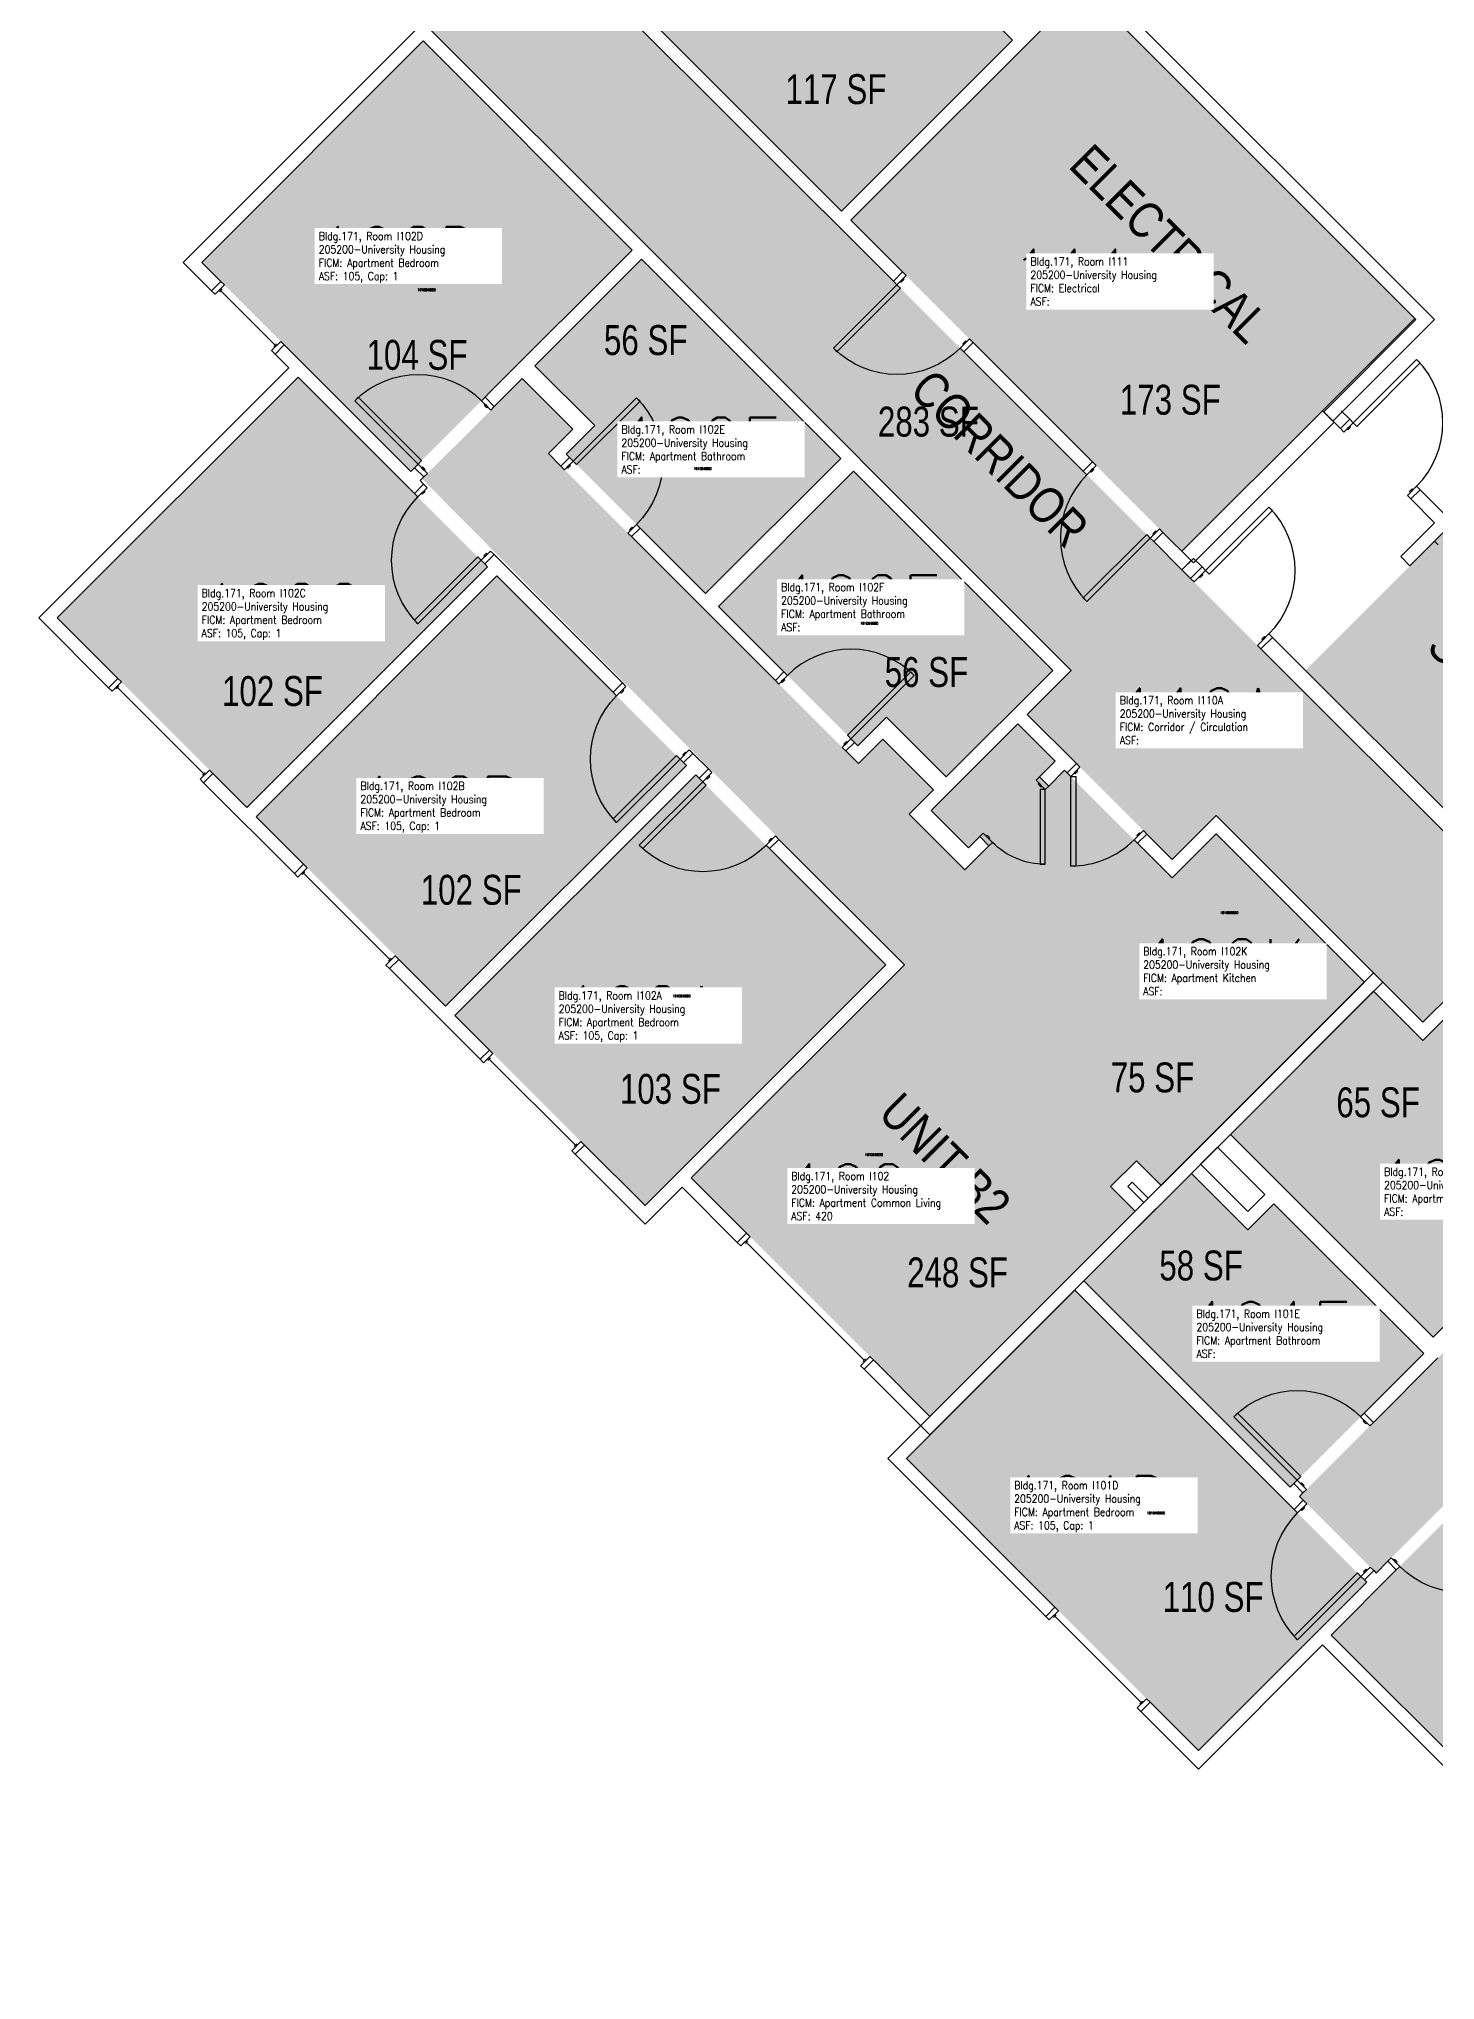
# Model space of a CAD drawing. Header units: inches. Extents: x 79 to 1966, y -19 to 1892.
# Drawn here: x 237 to 798, y -11 to 768 of the extents above; entities that cross this region are included whole.
import ezdxf
from ezdxf.enums import TextEntityAlignment as Align

# ---------------------------------------------------------------- set-up
doc = ezdxf.new("R2010")
doc.units = ezdxf.units.IN
doc.header["$LTSCALE"] = 48
doc.header["$MEASUREMENT"] = 0
for name, color, linetype in [('A-AREA-IDEN', 1, 'Continuous'), ('A-DOOR', 2, 'Continuous'), ('A-FLOR', 3, 'Continuous'), ('A-GLAZ', 152, 'Continuous'), ('A-IDEN-RNUM', 7, 'Continuous'), ('A-IDEN-SNUM', 4, 'Continuous'), ('A-IDEN-VNUM', 4, 'Continuous'), ('A-WALL', 5, 'Continuous'), ('AREA-TEXT', 3, 'Continuous'), ('Rooms-Category-Color', 7, 'Continuous'), ('Rooms-College-Color', 7, 'Continuous'), ('Rooms-Department-Color', 7, 'Continuous'), ('Rooms-Division-Color', 7, 'Continuous'), ('Rooms-Information', 7, 'Continuous')]:
    doc.layers.add(name, color=color, linetype=linetype)
doc.styles.add('AREA', font='arial.ttf', dxfattribs={"width": 0.75, "height": 12})
doc.styles.add('ROOMSNUMBER', font='txt.shx', dxfattribs={"height": 0.03})
doc.styles.add('ROOMVNUMBER', font='simplex.shx', dxfattribs={"width": 0.85})
doc.styles.get("Standard").update_dxf_attribs({"font": 'ARIALN.TTF'})

msp = doc.modelspace()

# ---------------------------------------------------------------- hatches: boundary and pattern name
h = msp.add_hatch()
h.set_pattern_fill('ANSI31', color=256, style=0)
h.set_pattern_definition([(270, (-110.46071, 356.47869), (-0.125, 2e-14), [])])
h.paths.add_polyline_path([(536.84, 535.01), (578.37, 493.48), (584.88, 499.99), (543.35, 541.52)], flags=9)
at = {"layer": 'Rooms-Category-Color', "true_color": 0xadadad}
for points in [[(357.57, 809.24), (417.54, 849.34), (467.31, 849.34), (467.31, 784.34), (835.7, 415.95), (793.27, 373.53), (710.27, 456.54), (692.59, 438.86), (634.38, 497.07), (652.05, 514.75)], [(563.55, 695.53), (696.49, 562.59), (790.01, 656.12), (657.08, 789.05)], [(816.08, 444.77), (965.54, 594.23), (895.54, 664.24), (788.06, 556.76), (746.08, 514.77)]]:
    msp.add_hatch(color=253, dxfattribs=at).paths.add_polyline_path(points)
at = {"layer": 'Rooms-Category-Color', "true_color": 0xe3c5e1}
msp.add_hatch(color=254, dxfattribs=at).paths.add_polyline_path([(472.56, 849.34), (472.56, 786.52), (559.84, 699.24), (628.44, 767.84), (617.66, 778.62), (642.58, 803.55), (596.79, 849.34)])
at = {"layer": 'Rooms-Category-Color', "true_color": 0x728ef3}
for points in [[(391.82, 767.55), (302.9, 678.64), (386.87, 594.68), (475.78, 683.59)], [(449.28, 601.56), (505.23, 545.61), (559.5, 599.88), (479.51, 679.87), (436.72, 637.1), (460.76, 613.06)], [(321.02, 459.71), (244.91, 535.81), (341.61, 632.51), (417.71, 556.39), (321.34, 460.01)], [(431.59, 631.98), (451.92, 611.65), (442.11, 601.84), (566.58, 477.36), (576.39, 487.17), (596.72, 466.84), (586.91, 457.03), (609.33, 434.62), (619, 444.29), (615.28, 448), (610.74, 443.46), (595.75, 458.45), (630.66, 493.36), (645.65, 478.37), (639.32, 472.04), (643.04, 468.33), (649.37, 474.66), (692.59, 431.44), (618.25, 357.1), (677.75, 297.6), (595.28, 215.14), (499.47, 310.95), (585.03, 396.51), (391.33, 591.71), (431.75, 631.82)], [(564.63, 594.74), (644.63, 514.75), (601.85, 471.97), (577.81, 496.01), (566.32, 484.52), (510.36, 540.48)], [(324.73, 455.99), (400.83, 379.89), (497.53, 476.57), (421.43, 552.69), (325.05, 456.3)], [(404.54, 376.18), (480.91, 299.81), (577.61, 396.51), (501.24, 472.88), (404.86, 376.48)], [(667.85, 307.5), (678.19, 317.84), (688.09, 307.94), (769.76, 389.61), (710.27, 449.11), (618.25, 357.1)], [(793.27, 366.1), (838, 410.83), (904.74, 344.1), (963.6, 402.96), (994.36, 372.2), (927.26, 305.1), (1043.84, 188.52), (958.12, 102.79), (841.53, 219.38), (774.45, 152.29), (743.69, 183.05), (818.91, 258.27), (813.78, 263.4), (854.88, 304.5)], [(773.48, 385.9), (715.94, 328.36), (797.34, 246.96), (854.88, 304.5)], [(700.28, 312.7), (657.16, 269.58), (739.98, 186.76), (793.63, 240.42), (733.44, 300.61), (722.91, 290.08)], [(653.44, 265.87), (585.83, 198.25), (703.12, 80.96), (770.74, 148.58)], [(841.27, 212.22), (756.42, 127.37), (895.01, -11.23), (979.86, 73.63)]]:
    msp.add_hatch(color=171, dxfattribs=at).paths.add_polyline_path(points)
at = {"layer": 'Rooms-College-Color', "true_color": 0xadadad}
for points in [[(357.57, 809.24), (417.54, 849.34), (467.31, 849.34), (467.31, 784.34), (835.7, 415.95), (793.27, 373.53), (710.27, 456.54), (692.59, 438.86), (634.38, 497.07), (652.05, 514.75)], [(472.56, 849.34), (472.56, 786.52), (559.84, 699.24), (628.44, 767.84), (617.66, 778.62), (642.58, 803.55), (596.79, 849.34)], [(563.55, 695.53), (696.49, 562.59), (790.01, 656.12), (657.08, 789.05)], [(391.82, 767.55), (302.9, 678.64), (386.87, 594.68), (475.78, 683.59)], [(449.28, 601.56), (505.23, 545.61), (559.5, 599.88), (479.51, 679.87), (436.72, 637.1), (460.76, 613.06)], [(816.08, 444.77), (965.54, 594.23), (895.54, 664.24), (788.06, 556.76), (746.08, 514.77)], [(321.02, 459.71), (244.91, 535.81), (341.61, 632.51), (417.71, 556.39), (321.34, 460.01)], [(431.59, 631.98), (451.92, 611.65), (442.11, 601.84), (566.58, 477.36), (576.39, 487.17), (596.72, 466.84), (586.91, 457.03), (609.33, 434.62), (619, 444.29), (615.28, 448), (610.74, 443.46), (595.75, 458.45), (630.66, 493.36), (645.65, 478.37), (639.32, 472.04), (643.04, 468.33), (649.37, 474.66), (692.59, 431.44), (618.25, 357.1), (677.75, 297.6), (595.28, 215.14), (499.47, 310.95), (585.03, 396.51), (391.33, 591.71), (431.75, 631.82)], [(564.63, 594.74), (644.63, 514.75), (601.85, 471.97), (577.81, 496.01), (566.32, 484.52), (510.36, 540.48)], [(324.73, 455.99), (400.83, 379.89), (497.53, 476.57), (421.43, 552.69), (325.05, 456.3)], [(404.54, 376.18), (480.91, 299.81), (577.61, 396.51), (501.24, 472.88), (404.86, 376.48)], [(667.85, 307.5), (678.19, 317.84), (688.09, 307.94), (769.76, 389.61), (710.27, 449.11), (618.25, 357.1)], [(793.27, 366.1), (838, 410.83), (904.74, 344.1), (963.6, 402.96), (994.36, 372.2), (927.26, 305.1), (1043.84, 188.52), (958.12, 102.79), (841.53, 219.38), (774.45, 152.29), (743.69, 183.05), (818.91, 258.27), (813.78, 263.4), (854.88, 304.5)], [(773.48, 385.9), (715.94, 328.36), (797.34, 246.96), (854.88, 304.5)], [(700.28, 312.7), (657.16, 269.58), (739.98, 186.76), (793.63, 240.42), (733.44, 300.61), (722.91, 290.08)], [(653.44, 265.87), (585.83, 198.25), (703.12, 80.96), (770.74, 148.58)], [(841.27, 212.22), (756.42, 127.37), (895.01, -11.23), (979.86, 73.63)]]:
    msp.add_hatch(color=253, dxfattribs=at).paths.add_polyline_path(points)
at = {"layer": 'Rooms-Department-Color', "true_color": 0xacacac}
for points in [[(357.57, 809.24), (417.54, 849.34), (467.31, 849.34), (467.31, 784.34), (835.7, 415.95), (793.27, 373.53), (710.27, 456.54), (692.59, 438.86), (634.38, 497.07), (652.05, 514.75)], [(563.55, 695.53), (696.49, 562.59), (790.01, 656.12), (657.08, 789.05)], [(816.08, 444.77), (965.54, 594.23), (895.54, 664.24), (788.06, 556.76), (746.08, 514.77)]]:
    msp.add_hatch(color=253, dxfattribs=at).paths.add_polyline_path(points)
at = {"layer": 'Rooms-Department-Color', "true_color": 0x604aed}
for points in [[(472.56, 849.34), (472.56, 786.52), (559.84, 699.24), (628.44, 767.84), (617.66, 778.62), (642.58, 803.55), (596.79, 849.34)], [(391.82, 767.55), (302.9, 678.64), (386.87, 594.68), (475.78, 683.59)], [(449.28, 601.56), (505.23, 545.61), (559.5, 599.88), (479.51, 679.87), (436.72, 637.1), (460.76, 613.06)], [(321.02, 459.71), (244.91, 535.81), (341.61, 632.51), (417.71, 556.39), (321.34, 460.01)], [(431.59, 631.98), (451.92, 611.65), (442.11, 601.84), (566.58, 477.36), (576.39, 487.17), (596.72, 466.84), (586.91, 457.03), (609.33, 434.62), (619, 444.29), (615.28, 448), (610.74, 443.46), (595.75, 458.45), (630.66, 493.36), (645.65, 478.37), (639.32, 472.04), (643.04, 468.33), (649.37, 474.66), (692.59, 431.44), (618.25, 357.1), (677.75, 297.6), (595.28, 215.14), (499.47, 310.95), (585.03, 396.51), (391.33, 591.71), (431.75, 631.82)], [(564.63, 594.74), (644.63, 514.75), (601.85, 471.97), (577.81, 496.01), (566.32, 484.52), (510.36, 540.48)], [(324.73, 455.99), (400.83, 379.89), (497.53, 476.57), (421.43, 552.69), (325.05, 456.3)], [(404.54, 376.18), (480.91, 299.81), (577.61, 396.51), (501.24, 472.88), (404.86, 376.48)], [(667.85, 307.5), (678.19, 317.84), (688.09, 307.94), (769.76, 389.61), (710.27, 449.11), (618.25, 357.1)], [(793.27, 366.1), (838, 410.83), (904.74, 344.1), (963.6, 402.96), (994.36, 372.2), (927.26, 305.1), (1043.84, 188.52), (958.12, 102.79), (841.53, 219.38), (774.45, 152.29), (743.69, 183.05), (818.91, 258.27), (813.78, 263.4), (854.88, 304.5)], [(773.48, 385.9), (715.94, 328.36), (797.34, 246.96), (854.88, 304.5)], [(700.28, 312.7), (657.16, 269.58), (739.98, 186.76), (793.63, 240.42), (733.44, 300.61), (722.91, 290.08)], [(653.44, 265.87), (585.83, 198.25), (703.12, 80.96), (770.74, 148.58)], [(841.27, 212.22), (756.42, 127.37), (895.01, -11.23), (979.86, 73.63)]]:
    msp.add_hatch(color=173, dxfattribs=at).paths.add_polyline_path(points)
at = {"layer": 'Rooms-Division-Color', "true_color": 0xadadad}
for points in [[(357.57, 809.24), (417.54, 849.34), (467.31, 849.34), (467.31, 784.34), (835.7, 415.95), (793.27, 373.53), (710.27, 456.54), (692.59, 438.86), (634.38, 497.07), (652.05, 514.75)], [(563.55, 695.53), (696.49, 562.59), (790.01, 656.12), (657.08, 789.05)], [(816.08, 444.77), (965.54, 594.23), (895.54, 664.24), (788.06, 556.76), (746.08, 514.77)]]:
    msp.add_hatch(color=253, dxfattribs=at).paths.add_polyline_path(points)
at = {"layer": 'Rooms-Division-Color', "true_color": 0x604aed}
for points in [[(472.56, 849.34), (472.56, 786.52), (559.84, 699.24), (628.44, 767.84), (617.66, 778.62), (642.58, 803.55), (596.79, 849.34)], [(391.82, 767.55), (302.9, 678.64), (386.87, 594.68), (475.78, 683.59)], [(449.28, 601.56), (505.23, 545.61), (559.5, 599.88), (479.51, 679.87), (436.72, 637.1), (460.76, 613.06)], [(321.02, 459.71), (244.91, 535.81), (341.61, 632.51), (417.71, 556.39), (321.34, 460.01)], [(431.59, 631.98), (451.92, 611.65), (442.11, 601.84), (566.58, 477.36), (576.39, 487.17), (596.72, 466.84), (586.91, 457.03), (609.33, 434.62), (619, 444.29), (615.28, 448), (610.74, 443.46), (595.75, 458.45), (630.66, 493.36), (645.65, 478.37), (639.32, 472.04), (643.04, 468.33), (649.37, 474.66), (692.59, 431.44), (618.25, 357.1), (677.75, 297.6), (595.28, 215.14), (499.47, 310.95), (585.03, 396.51), (391.33, 591.71), (431.75, 631.82)], [(564.63, 594.74), (644.63, 514.75), (601.85, 471.97), (577.81, 496.01), (566.32, 484.52), (510.36, 540.48)], [(324.73, 455.99), (400.83, 379.89), (497.53, 476.57), (421.43, 552.69), (325.05, 456.3)], [(404.54, 376.18), (480.91, 299.81), (577.61, 396.51), (501.24, 472.88), (404.86, 376.48)], [(667.85, 307.5), (678.19, 317.84), (688.09, 307.94), (769.76, 389.61), (710.27, 449.11), (618.25, 357.1)], [(793.27, 366.1), (838, 410.83), (904.74, 344.1), (963.6, 402.96), (994.36, 372.2), (927.26, 305.1), (1043.84, 188.52), (958.12, 102.79), (841.53, 219.38), (774.45, 152.29), (743.69, 183.05), (818.91, 258.27), (813.78, 263.4), (854.88, 304.5)], [(773.48, 385.9), (715.94, 328.36), (797.34, 246.96), (854.88, 304.5)], [(700.28, 312.7), (657.16, 269.58), (739.98, 186.76), (793.63, 240.42), (733.44, 300.61), (722.91, 290.08)], [(653.44, 265.87), (585.83, 198.25), (703.12, 80.96), (770.74, 148.58)], [(841.27, 212.22), (756.42, 127.37), (895.01, -11.23), (979.86, 73.63)]]:
    msp.add_hatch(color=173, dxfattribs=at).paths.add_polyline_path(points)

# ---------------------------------------------------------------- linework, layer by layer
at = {"layer": 'A-DOOR'}
for p, q in [((584.32, 674.76), (580.61, 671.04)), ((580.61, 671.04), (582.03, 669.63)), ((582.03, 669.63), (585.74, 673.34)), ((583.44, 671.04), (584.5, 672.1)), ((583.79, 670.69), (583.44, 671.04)), ((584.85, 671.75), (583.79, 670.69)), ((585.74, 673.34), (584.32, 674.76)), ((584.5, 672.1), (584.85, 671.75)), ((556.57, 644.17), (582.03, 669.63)), ((583.44, 668.22), (557.98, 642.76)), ((582.03, 669.63), (583.44, 668.22)), ((607.48, 644.17), (611.19, 647.89)), ((611.19, 647.89), (612.61, 646.47)), ((557.98, 642.76), (556.57, 644.17)), ((608.9, 642.76), (607.48, 644.17)), ((609.6, 647), (608.54, 645.94)), ((608.54, 645.94), (608.9, 645.59)), ((608.9, 645.59), (609.96, 646.65)), ((612.61, 646.47), (608.9, 642.76)), ((609.96, 646.65), (609.6, 647)), ((660.6, 598.48), (656.89, 594.77)), ((656.89, 594.77), (658.3, 593.35)), ((658.3, 593.35), (662.01, 597.07)), ((659.72, 594.77), (660.78, 595.83)), ((660.07, 594.42), (659.72, 594.77)), ((661.13, 595.48), (660.07, 594.42)), ((662.01, 597.07), (660.6, 598.48)), ((660.78, 595.83), (661.13, 595.48)), ((682.34, 569.31), (656.89, 543.86)), ((683.76, 567.9), (682.34, 569.31)), ((683.76, 567.9), (687.47, 571.61)), ((685.88, 570.73), (684.82, 569.67)), ((684.82, 569.67), (685.17, 569.31)), ((685.17, 569.31), (686.23, 570.37)), ((688.88, 570.2), (685.17, 566.48)), ((686.23, 570.37), (685.88, 570.73)), ((687.47, 571.61), (688.88, 570.2)), ((658.3, 542.44), (683.76, 567.9)), ((685.17, 566.48), (683.76, 567.9)), ((656.89, 543.86), (658.3, 542.44))]:
    msp.add_line(p, q, dxfattribs=at)
for points in [[(765.28, 614.19), (766.69, 612.77), (792.15, 638.23), (790.74, 639.64)], [(389.78, 597.59), (391.19, 599.01), (365.74, 624.46), (364.32, 623.05)], [(418.95, 619.33), (420.36, 620.75), (416.65, 624.46), (415.24, 623.05)], [(452.02, 598.82), (453.43, 597.4), (478.89, 622.86), (477.47, 624.27)], [(417.71, 620.57), (417.36, 620.22), (416.3, 621.28), (416.65, 621.63)], [(761.57, 610.48), (760.15, 611.89), (763.87, 615.6), (765.28, 614.19)], [(762.8, 611.71), (763.16, 611.36), (764.22, 612.42), (763.87, 612.77)], [(393.49, 593.88), (392.08, 592.46), (388.37, 596.18), (389.78, 597.59)], [(392.26, 595.12), (392.61, 595.47), (391.55, 596.53), (391.19, 596.18)], [(448.57, 595.37), (447.16, 596.79), (450.6, 600.23), (452.02, 598.82)], [(449.54, 596.34), (449.9, 595.99), (450.96, 597.05), (450.6, 597.4)], [(393.41, 588.14), (391.99, 589.55), (388.28, 585.84), (389.69, 584.42)], [(392.17, 586.9), (392.52, 586.54), (391.46, 585.48), (391.11, 585.84)], [(787.02, 585.02), (788.44, 583.61), (792.15, 587.32), (790.74, 588.73)], [(788.26, 586.26), (787.91, 586.61), (788.97, 587.67), (789.32, 587.32)], [(705.97, 554.88), (707.39, 553.46), (732.84, 578.92), (731.43, 580.33)], [(474.03, 569.92), (475.44, 568.5), (478.89, 571.95), (477.47, 573.36)], [(475, 570.89), (474.65, 571.24), (475.71, 572.3), (476.06, 571.95)], [(418.86, 562.68), (420.28, 561.27), (416.56, 557.55), (415.15, 558.97)], [(417.62, 561.44), (417.27, 561.8), (416.21, 560.73), (416.56, 560.38)], [(415.15, 558.97), (413.74, 560.38), (388.28, 534.93), (389.69, 533.51)], [(701.37, 550.28), (699.96, 551.7), (704.56, 556.29), (705.97, 554.88)], [(703.5, 552.4), (703.85, 552.05), (704.91, 553.11), (704.56, 553.46)], [(726.83, 524.83), (728.24, 523.41), (732.84, 528.01), (731.43, 529.42)], [(728.95, 526.95), (728.6, 527.3), (729.66, 528.36), (730.01, 528.01)], [(473.22, 508.32), (471.81, 509.73), (468.09, 506.02), (469.51, 504.61)], [(471.98, 507.08), (472.34, 506.73), (471.28, 505.67), (470.92, 506.02)], [(534.66, 509.28), (533.25, 510.7), (536.69, 514.14), (538.11, 512.73)], [(535.63, 510.25), (535.99, 509.9), (537.05, 510.96), (536.69, 511.31)], [(563.57, 487.27), (562.15, 488.69), (587.61, 514.14), (589.02, 512.73)], [(560.12, 483.83), (561.53, 482.41), (564.98, 485.86), (563.57, 487.27)], [(561.09, 484.8), (560.74, 485.15), (561.8, 486.21), (562.15, 485.86)], [(494.96, 479.15), (493.55, 480.57), (468.09, 455.11), (469.51, 453.7)], [(498.68, 482.86), (500.09, 481.45), (496.38, 477.74), (494.96, 479.15)], [(497.44, 481.63), (497.09, 481.98), (496.02, 480.92), (496.38, 480.57)], [(655.54, 475.9), (654.13, 477.32), (650.42, 473.61), (651.83, 472.19)], [(504.07, 470.05), (505.48, 468.63), (480.03, 443.18), (478.61, 444.59)], [(507.78, 473.76), (506.37, 475.17), (502.65, 471.46), (504.07, 470.05)], [(506.54, 472.52), (506.9, 472.17), (505.84, 471.11), (505.48, 471.46)], [(637.91, 470.63), (639.32, 472.04), (643.04, 468.33), (641.62, 466.91)], [(639.15, 469.39), (638.79, 469.04), (639.85, 467.97), (640.21, 468.33)], [(651.83, 472.19), (653.83, 472.19), (653.83, 436.19), (651.83, 436.19)], [(654.31, 474.67), (654.66, 474.31), (653.6, 473.25), (653.25, 473.61)], [(641.62, 466.91), (639.62, 466.91), (639.62, 436.91), (641.62, 436.91)], [(533.24, 448.3), (534.65, 446.89), (530.94, 443.18), (529.52, 444.59)], [(532, 447.07), (531.65, 447.42), (530.58, 446.36), (530.94, 446.01)], [(616.7, 449.41), (615.28, 448), (619, 444.29), (620.41, 445.7)], [(617.93, 448.18), (618.29, 448.53), (619.35, 447.47), (619, 447.12)], [(681, 450.45), (682.41, 449.03), (678.7, 445.32), (677.29, 446.74)], [(679.76, 449.21), (679.41, 449.56), (678.35, 448.5), (678.7, 448.15)], [(742.81, 189.59), (744.22, 191.01), (718.76, 216.46), (717.35, 215.05)], [(771.97, 211.34), (773.39, 212.75), (769.68, 216.46), (768.26, 215.05)], [(770.74, 212.57), (770.38, 212.22), (769.32, 213.28), (769.68, 213.63)], [(746.52, 185.88), (745.1, 184.47), (741.39, 188.18), (742.81, 189.59)], [(745.28, 187.12), (745.63, 187.47), (744.57, 188.53), (744.22, 188.18)], [(746.64, 180.1), (745.23, 181.51), (741.52, 177.8), (742.93, 176.39)], [(745.4, 178.86), (745.76, 178.51), (744.7, 177.45), (744.34, 177.8)], [(780.55, 158.39), (779.14, 156.98), (782.58, 153.53), (784, 154.95)], [(781.52, 157.42), (781.88, 157.78), (782.94, 156.71), (782.58, 156.36)], [(768.39, 150.93), (766.97, 152.34), (741.52, 126.89), (742.93, 125.47)], [(772.1, 154.64), (773.51, 153.23), (769.8, 149.52), (768.39, 150.93)], [(770.86, 153.4), (770.51, 153.76), (769.45, 152.7), (769.8, 152.34)]]:
    msp.add_lwpolyline(points, close=True, dxfattribs=at)
at = {"layer": 'A-DOOR', "extrusion": (0, 0, -1)}
for centre, radius, start, end in [((-582.03, 669.63), 36, 225, 315), ((-389.78, 597.59), 36, 45, 135), ((-452.02, 598.82), 36, 135, 225), ((-415.15, 558.97), 36, 315, 45), ((-494.96, 479.15), 36, 315, 45), ((-641.62, 466.91), 30, 270, 315), ((-742.81, 189.59), 36, 45, 135), ((-768.39, 150.93), 36, 315, 45), ((-809.45, 180.4), 36, 225, 315)]:
    msp.add_arc(centre, radius, start, end, dxfattribs=at)
at = {"layer": 'A-DOOR'}
for centre, start, end in [((765.28, 614.19), 315, 45), ((683.76, 567.9), 135, 225), ((705.97, 554.88), 315, 45), ((563.57, 487.27), 45, 135), ((504.07, 470.05), 225, 315), ((651.83, 472.19), 270, 315)]:
    msp.add_arc(centre, 36, start, end, dxfattribs=at)
at = {"layer": 'A-FLOR'}
msp.add_line((799.37, 565.24), (797.96, 566.66), dxfattribs=at)
at = {"layer": 'A-GLAZ'}
for p, q in [((311.03, 667.86), (309.97, 666.8)), ((332.42, 645.41), (310.5, 667.33)), ((332.95, 645.94), (331.89, 644.88)), ((269.64, 508.43), (268.58, 507.37)), ((303.76, 473.25), (269.11, 507.9)), ((304.29, 473.78), (303.23, 472.72)), ((344.26, 433.81), (343.2, 432.75)), ((378.38, 398.63), (343.73, 433.28)), ((378.91, 399.16), (377.85, 398.1)), ((418.84, 359.23), (417.78, 358.17)), ((452.96, 324.05), (418.31, 358.7)), ((453.49, 324.58), (452.43, 323.52)), ((522.11, 285.66), (521.05, 284.6)), ((568.95, 237.76), (521.58, 285.13)), ((569.48, 238.29), (568.42, 237.23)), ((644.9, 134.41), (645.96, 135.47)), ((645.43, 134.94), (680.07, 100.3)), ((679.54, 99.76), (680.6, 100.83))]:
    msp.add_line(p, q, dxfattribs=at)
for points in [[(308.29, 665.82), (306.88, 667.24), (310.59, 670.95), (312.01, 669.54)], [(330.92, 643.2), (332.33, 641.78), (336.05, 645.49), (334.63, 646.91)], [(266.9, 506.39), (265.49, 507.81), (269.2, 511.52), (270.62, 510.11)], [(302.26, 471.04), (303.67, 469.62), (307.39, 473.34), (305.97, 474.75)], [(341.52, 431.78), (340.11, 433.19), (343.82, 436.9), (345.23, 435.49)], [(376.88, 396.42), (378.29, 395.01), (382, 398.72), (380.59, 400.13)], [(416.1, 357.2), (414.69, 358.61), (418.4, 362.32), (419.81, 360.91)], [(451.46, 321.84), (452.87, 320.43), (456.58, 324.14), (455.17, 325.55)], [(519.37, 283.63), (517.95, 285.05), (521.66, 288.76), (523.08, 287.34)], [(567.45, 235.55), (568.86, 234.13), (572.58, 237.85), (571.16, 239.26)], [(646.93, 137.15), (645.51, 138.57), (641.8, 134.85), (643.22, 133.44)], [(682.28, 101.8), (683.7, 100.38), (679.99, 96.67), (678.57, 98.09)]]:
    msp.add_lwpolyline(points, close=True, dxfattribs=at)
at = {"layer": 'A-WALL'}
for p, q in [((797.88, 655.67), (598.97, 854.59)), ((563.55, 695.53), (657.08, 789.05)), ((657.08, 789.05), (790.46, 655.67)), ((467.31, 784.34), (580.61, 671.04)), ((559.84, 699.24), (472.56, 786.52)), ((295.47, 678.64), (391.81, 774.99)), ((391.81, 774.99), (482.77, 684.04)), ((617.66, 778.62), (628.44, 767.84)), ((391.81, 767.56), (302.9, 678.64)), ((475.78, 683.59), (391.81, 767.56)), ((628.44, 767.84), (559.84, 699.24)), ((584.32, 674.76), (563.55, 695.53)), ((306.88, 667.24), (295.47, 678.64)), ((302.9, 678.64), (310.59, 670.95)), ((418.51, 626.32), (475.78, 683.59)), ((479.5, 679.88), (436.72, 637.1)), ((559.5, 599.88), (479.5, 679.88)), ((482.77, 684.04), (652.05, 514.75)), ((310.59, 670.95), (306.88, 667.24)), ((580.61, 671.04), (584.32, 674.76)), ((788.06, 556.76), (895.54, 664.24)), ((752.53, 618.63), (790.01, 656.12)), ((790.46, 655.67), (753.41, 618.63)), ((757.13, 614.92), (797.88, 655.67)), ((332.33, 641.78), (336.05, 645.49)), ((337.9, 636.22), (332.33, 641.78)), ((336.05, 645.49), (342.05, 639.49)), ((342.05, 639.49), (386.87, 594.68)), ((612.61, 646.47), (608.9, 642.76)), ((608.9, 642.76), (656.89, 594.77)), ((660.6, 598.48), (612.61, 646.47)), ((237.49, 535.81), (337.9, 636.22)), ((341.61, 632.51), (244.91, 535.81)), ((388.28, 585.84), (341.61, 632.51)), ((431.59, 631.98), (422.22, 622.61)), ((451.92, 611.65), (431.59, 631.98)), ((436.72, 637.1), (460.76, 613.06)), ((416.65, 624.46), (418.51, 626.32)), ((420.36, 620.75), (416.65, 624.46)), ((422.22, 622.61), (420.36, 620.75)), ((752.97, 619.07), (696.49, 562.59)), ((757.57, 614.48), (752.97, 619.07)), ((753.41, 618.63), (757.13, 614.92)), ((763.87, 615.6), (760.4, 619.07)), ((442.11, 601.84), (451.92, 611.65)), ((460.76, 613.06), (449.27, 601.57)), ((701.09, 558), (757.57, 614.48)), ((756.68, 615.36), (760.15, 611.89)), ((760.15, 611.89), (763.87, 615.6)), ((447.16, 596.79), (442.11, 601.84)), ((449.27, 601.57), (450.6, 600.23)), ((386.87, 594.68), (388.37, 596.18)), ((388.37, 596.18), (392.08, 592.46)), ((450.6, 600.23), (447.16, 596.79)), ((505.23, 545.61), (559.5, 599.88)), ((564.63, 594.75), (510.36, 540.48)), ((644.63, 514.75), (564.63, 594.75)), ((656.89, 594.77), (660.6, 598.48)), ((391.99, 589.55), (388.28, 585.84)), ((392.08, 592.46), (390.58, 590.96)), ((390.58, 590.96), (391.99, 589.55)), ((792.15, 587.32), (788.44, 583.61)), ((801.67, 577.79), (792.15, 587.32)), ((788.44, 583.61), (797.96, 574.08)), ((475.44, 568.5), (478.89, 571.95)), ((478.89, 571.95), (505.23, 545.61)), ((688.88, 570.2), (685.17, 566.48)), ((700.2, 558.88), (688.88, 570.2)), ((797.96, 574.08), (784.35, 560.47)), ((533.25, 510.7), (475.44, 568.5)), ((685.17, 566.48), (696.49, 555.17)), ((696.49, 562.59), (701.09, 558)), ((321.02, 459.71), (417.71, 556.4)), ((416.56, 557.55), (420.28, 561.27)), ((417.71, 556.4), (416.56, 557.55)), ((420.28, 561.27), (471.81, 509.73)), ((701.09, 559.76), (696.49, 555.17)), ((696.49, 555.17), (700.2, 558.88)), ((696.49, 555.17), (699.96, 551.7)), ((699.96, 551.7), (704.56, 556.29)), ((704.56, 556.29), (701.09, 559.76)), ((784.35, 560.47), (788.06, 556.76)), ((421.43, 552.69), (324.73, 455.99)), ((468.09, 506.02), (421.43, 552.69)), ((510.36, 540.48), (536.69, 514.14)), ((265.49, 507.81), (237.49, 535.81)), ((244.91, 535.81), (269.2, 511.52)), ((732.84, 528.01), (728.24, 523.41)), ((728.24, 523.41), (815.2, 436.46)), ((816.08, 444.77), (732.84, 528.01)), ((601.85, 471.97), (644.63, 514.75)), ((652.05, 514.75), (634.38, 497.07)), ((269.2, 511.52), (265.49, 507.81)), ((471.81, 509.73), (468.09, 506.02)), ((536.69, 514.14), (533.25, 510.7)), ((566.32, 484.52), (577.81, 496.01)), ((577.81, 496.01), (601.85, 471.97)), ((630.66, 493.36), (595.75, 458.45)), ((645.65, 478.37), (630.66, 493.36)), ((634.38, 497.07), (654.13, 477.32)), ((561.53, 482.41), (564.98, 485.86)), ((564.98, 485.86), (566.32, 484.52)), ((576.39, 487.17), (566.58, 477.36)), ((596.72, 466.84), (576.39, 487.17)), ((400.83, 379.89), (497.53, 476.59)), ((496.38, 477.74), (500.09, 481.45)), ((497.53, 476.59), (496.38, 477.74)), ((500.09, 481.45), (506.37, 475.17)), ((566.58, 477.36), (561.53, 482.41)), ((639.32, 472.04), (645.65, 478.37)), ((654.13, 477.32), (650.42, 473.61)), ((303.67, 469.62), (307.39, 473.34)), ((340.11, 433.19), (303.67, 469.62)), ((307.39, 473.34), (321.02, 459.71)), ((501.24, 472.88), (404.54, 376.18)), ((502.65, 471.46), (501.24, 472.88)), ((506.37, 475.17), (502.65, 471.46)), ((643.04, 468.33), (639.32, 472.04)), ((649.37, 474.66), (643.04, 468.33)), ((650.42, 473.61), (649.37, 474.66)), ((586.91, 457.03), (596.72, 466.84)), ((324.73, 455.99), (343.82, 436.9)), ((609.33, 434.62), (586.91, 457.03)), ((595.75, 458.45), (610.74, 443.46)), ((692.59, 438.86), (710.27, 456.54)), ((710.27, 456.54), (777.19, 389.61)), ((530.94, 443.18), (534.65, 446.89)), ((534.65, 446.89), (585.03, 396.51)), ((610.74, 443.46), (615.28, 448)), ((615.28, 448), (619, 444.29)), ((678.7, 445.32), (682.41, 449.03)), ((692.59, 431.44), (678.7, 445.32)), ((682.41, 449.03), (692.59, 438.86)), ((710.27, 449.11), (692.59, 431.44)), ((769.76, 389.61), (710.27, 449.11)), ((343.82, 436.9), (340.11, 433.19)), ((577.61, 396.51), (530.94, 443.18)), ((619, 444.29), (609.33, 434.62)), ((378.29, 395.01), (382, 398.72)), ((382, 398.72), (400.83, 379.89)), ((414.69, 358.61), (378.29, 395.01)), ((480.91, 299.81), (577.61, 396.51)), ((585.03, 396.51), (499.47, 310.95)), ((578.4, 198.25), (773.48, 393.33)), ((773.48, 393.33), (793.27, 373.53)), ((777.19, 389.61), (595.28, 207.71)), ((688.09, 307.94), (769.76, 389.61)), ((773.48, 385.9), (715.94, 328.36)), ((793.27, 366.1), (773.48, 385.9)), ((793.27, 373.53), (805.21, 385.46)), ((404.54, 376.18), (418.4, 362.32)), ((808.92, 381.75), (793.27, 366.1)), ((418.4, 362.32), (414.69, 358.61)), ((715.94, 328.36), (797.34, 246.96)), ((452.87, 320.43), (456.58, 324.14)), ((480.91, 292.39), (452.87, 320.43)), ((456.58, 324.14), (480.91, 299.81)), ((710.81, 323.24), (703.99, 316.42)), ((729.72, 304.32), (710.81, 323.24)), ((700.28, 312.71), (657.16, 269.58)), ((667.85, 307.5), (678.19, 317.84)), ((678.19, 317.84), (688.09, 307.94)), ((722.91, 290.08), (700.28, 312.71)), ((703.99, 316.42), (722.91, 297.5)), ((495.76, 307.24), (480.91, 292.39)), ((517.95, 285.05), (495.76, 307.24)), ((499.47, 310.95), (521.66, 288.76)), ((677.75, 297.6), (667.85, 307.5)), ((676.51, 309.27), (674.75, 307.5)), ((674.75, 307.5), (681.2, 301.05)), ((682.97, 302.82), (676.51, 309.27)), ((722.91, 297.5), (729.72, 304.32)), ((595.28, 215.14), (677.75, 297.6)), ((681.2, 301.05), (682.97, 302.82)), ((733.44, 300.61), (722.91, 290.08)), ((793.63, 240.42), (733.44, 300.61)), ((521.66, 288.76), (517.95, 285.05)), ((653.44, 265.87), (585.83, 198.25)), ((741.52, 177.8), (653.44, 265.87)), ((657.16, 269.58), (739.98, 186.76)), ((797.34, 246.96), (813.78, 263.4)), ((568.86, 234.13), (572.58, 237.85)), ((595.28, 207.71), (568.86, 234.13)), ((572.58, 237.85), (595.28, 215.14)), ((769.68, 216.46), (793.63, 240.42)), ((799.29, 238.65), (773.39, 212.75)), ((773.39, 212.75), (769.68, 216.46)), ((641.8, 134.85), (578.4, 198.25)), ((585.83, 198.25), (645.51, 138.57)), ((739.98, 186.76), (741.39, 188.18)), ((741.39, 188.18), (745.1, 184.47)), ((745.23, 181.51), (741.52, 177.8)), ((745.1, 184.47), (743.69, 183.05)), ((743.69, 183.05), (745.23, 181.51)), ((774.45, 152.29), (779.14, 156.98)), ((779.14, 156.98), (782.58, 153.53)), ((749.7, 127.54), (770.74, 148.58)), ((782.58, 153.53), (756.42, 127.37)), ((769.8, 149.52), (773.51, 153.23)), ((770.74, 148.58), (769.8, 149.52)), ((773.51, 153.23), (774.45, 152.29)), ((645.51, 138.57), (641.8, 134.85)), ((703.12, 80.96), (749.7, 127.54)), ((756.42, 127.37), (818.38, 65.41)), ((752.97, 123.39), (703.12, 73.54)), ((814.66, 61.69), (752.97, 123.39)), ((679.99, 96.67), (683.7, 100.38)), ((703.12, 73.54), (679.99, 96.67)), ((683.7, 100.38), (703.12, 80.96))]:
    msp.add_line(p, q, dxfattribs=at)

# ---------------------------------------------------------------- texts
at = {"layer": 'A-AREA-IDEN'}
for s, p in [('ELECTRICAL', (686.45, 681.04)), ('CORRIDOR', (618.25, 594.83)), ('STR 3A', (814.64, 503.1)), ('UNIT B2', (596.34, 313.76))]:
    msp.add_text(s, height=14.4, rotation=315, dxfattribs=at).set_placement(p, align=Align.CENTER)
at = {"layer": 'A-IDEN-RNUM', "style": 'ROOMSNUMBER', "width": 0.85}
for s, p in [('0111-00', (673.52, 672.51)), ('0102-D0', (393.19, 667.61)), ('0102-E0', (504.03, 595.8)), ('0102-C0', (333.15, 542.02)), ('0102-F0', (570.93, 533.69)), ('0110-A0', (696.98, 502.23)), ('0102-B0', (415.82, 458.94)), ('0102-K0', (715.52, 417.44)), ('0102-A0', (495.61, 384.02)), ('0102-00', (572.77, 320.27)), ('0101-E0', (732.92, 246.62)), ('0101-D0', (686.05, 176.38))]:
    msp.add_text(s, height=1, dxfattribs=at).set_placement(p, align=Align.MIDDLE_CENTER)
at = {"layer": 'A-IDEN-SNUM', "style": 'ROOMSNUMBER', "width": 0.85}
for s, p in [('1710I11100', (673.52, 672.51)), ('1710I102D0', (393.19, 667.61)), ('1710I102E0', (504.03, 595.8)), ('1710I102C0', (333.15, 542.02)), ('1710I102F0', (570.93, 533.69)), ('1710I110A0', (696.98, 502.23)), ('1710I102B0', (415.82, 458.94)), ('1710I102K0', (715.52, 417.44)), ('1710I102A0', (495.61, 384.02)), ('1710I10200', (572.77, 320.27)), ('1710I101E0', (732.92, 246.62)), ('1710I101D0', (686.05, 176.38))]:
    msp.add_text(s, height=1, dxfattribs=at).set_placement(p, align=Align.MIDDLE_CENTER)
at = {"layer": 'A-IDEN-VNUM', "style": 'ROOMVNUMBER', "width": 0.85}
for s, p in [('102D', (381.77, 681.7)), ('111', (652.51, 672.55)), ('102E', (502.85, 605.09)), ('102C', (335.22, 538.29)), ('102F', (566.98, 541.75)), ('110A', (702.5, 496.33)), ('102B', (398.51, 460.89)), ('102K', (712.83, 395.53)), ('102A', (479.03, 376.71)), ('102', (562.4, 305.28)), ('101K', (807.72, 307.01)), ('101E', (731.94, 249.98)), ('101D', (659.19, 180))]:
    msp.add_text(s, height=22.5, dxfattribs=at).set_placement(p, align=Align.MIDDLE_CENTER)
at = {"layer": 'AREA-TEXT', "style": 'AREA', "width": 0.75}
for s, p in [('117 SF', (557.57, 748.2)), ('104 SF', (389.34, 641.48)), ('56 SF', (481.17, 647.42)), ('173 SF', (691.82, 623.47)), ('283 SF', (594.67, 614.67)), ('56 SF', (593.91, 514.11)), ('102 SF', (331.31, 506.47)), ('102 SF', (411.13, 426.66)), ('103 SF', (491.08, 346.71)), ('75 SF', (684.66, 351.31)), ('65 SF', (775.26, 341.32)), ('58 SF', (704.18, 275.78)), ('248 SF', (606.4, 273)), ('110 SF', (709.01, 142.69))]:
    msp.add_text(s, height=12, dxfattribs=at).set_placement(p, align=Align.MIDDLE_CENTER)

# ---------------------------------------------------------------- next in the draw order: texts
at = {"layer": 'Rooms-Information', "char_height": 3.2143, "width": 72, "attachment_point": 7, "style": 'ROOMVNUMBER', "bg_fill": 3, "box_fill_scale": 1.5, "bg_fill_color": 256, "bg_fill_true_color": 13158600, "bg_fill_transparency": 0}
for s, insert in [('Bldg.171, Room I102D^M^J205200-University Housing^M^JFICM: Apartment Bedroom^M^JASF: 105, Cap: 1', (349.9, 670.45)), ('Bldg.171, Room I111^M^J205200-University Housing^M^JFICM: Electrical^M^JASF: ', (635.66, 661.3)), ('Bldg.171, Room I102E^M^J205200-University Housing^M^JFICM: Apartment Bathroom^M^JASF: ', (471.43, 593.84)), ('Bldg.171, Room I102C^M^J205200-University Housing^M^JFICM: Apartment Bedroom^M^JASF: 105, Cap: 1', (302.89, 527.04)), ('Bldg.171, Room I102F^M^J205200-University Housing^M^JFICM: Apartment Bathroom^M^JASF: ', (535.56, 530.5)), ('Bldg.171, Room I110A^M^J205200-University Housing^M^JFICM: Corridor / Circulation^M^JASF: ', (671.53, 485.08)), ('Bldg.171, Room I102B^M^J205200-University Housing^M^JFICM: Apartment Bedroom^M^JASF: 105, Cap: 1', (366.63, 449.64)), ('Bldg.171, Room I102K^M^J205200-University Housing^M^JFICM: Apartment Kitchen^M^JASF: ', (680.95, 384.28)), ('Bldg.171, Room I102A^M^J205200-University Housing^M^JFICM: Apartment Bedroom^M^JASF: 105, Cap: 1', (446.24, 365.46)), ('Bldg.171, Room I102^M^J205200-University Housing^M^JFICM: Apartment Common Living^M^JASF: 420', (539.63, 294.03)), ('Bldg.171, Room I101K^M^J205200-University Housing^M^JFICM: Apartment Kitchen^M^JASF: ', (777.67, 295.76)), ('Bldg.171, Room I101E^M^J205200-University Housing^M^JFICM: Apartment Bathroom^M^JASF: ', (702.34, 238.73)), ('Bldg.171, Room I101D^M^J205200-University Housing^M^JFICM: Apartment Bedroom^M^JASF: 105, Cap: 1', (629.14, 168.75))]:
    msp.add_mtext(s, dxfattribs=dict(at, insert=insert))

doc.saveas('drawing.dxf')
